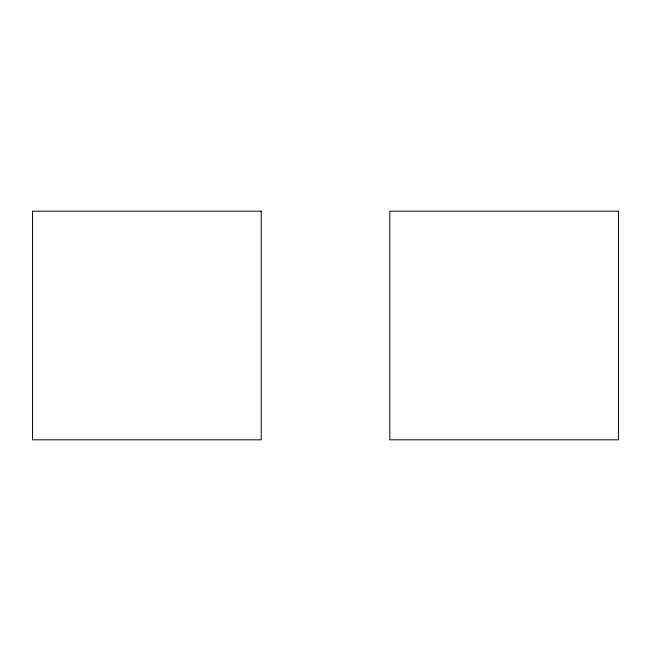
<?xml version="1.0" encoding="UTF-8"?>
<svg xmlns="http://www.w3.org/2000/svg" width="651" height="651" viewBox="0 0 651 651"><rect width="100%" height="100%" fill="white"/><g stroke="black" fill="none" stroke-linecap="round" stroke-linejoin="round"><path stroke-width="0.98" d="M261.197 211.176L32.55 211.176L32.55 439.824L261.197 439.824L261.197 211.176M618.45 211.176L389.803 211.176L389.803 439.824L618.45 439.824L618.45 211.176"/></g></svg>
